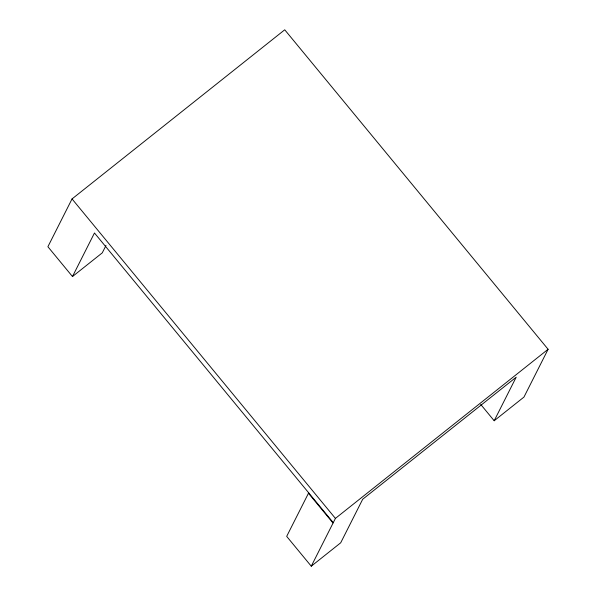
<?xml version="1.0" encoding="UTF-8"?>
<svg xmlns="http://www.w3.org/2000/svg" width="596" height="596" viewBox="0 0 596 596"><rect width="100%" height="100%" fill="white"/><g stroke="black" fill="none" stroke-linecap="round" stroke-linejoin="round"><path stroke-width="0.89" d="M480.719 404.423L494.181 420.754L523.958 397.078L548.104 349.278L284.732 29.8L72.041 198.922L47.896 246.722L72.481 276.544L102.251 252.868L105.991 245.47M72.481 276.544L94.473 232.991L333.268 522.647L332.918 522.923L308.341 493.108L308.683 492.832L286.683 536.385L311.268 566.2L340.696 542.8L362.696 499.247L516.181 377.201L494.181 420.754M311.268 566.2L335.414 518.401L548.104 349.278M72.041 198.922L335.414 518.401"/></g></svg>
